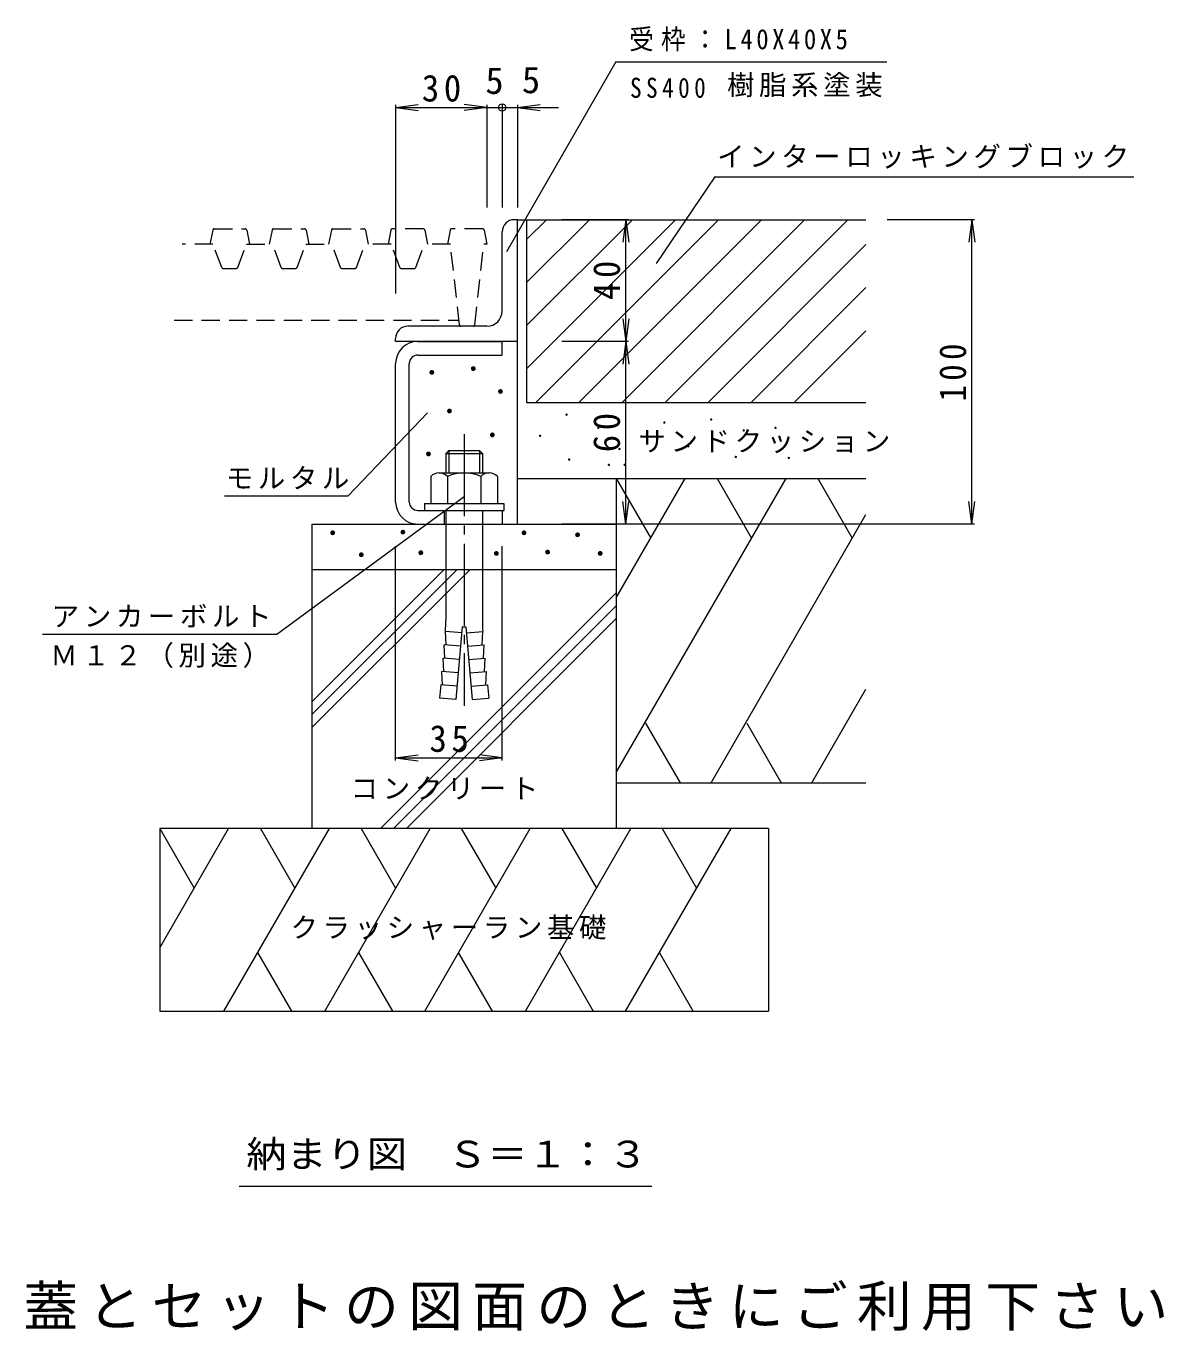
# Model space of a CAD drawing. Units: millimetres at full size, sheet at 1:3; details may follow other scales. Extents: x -422 to 1140, y -414 to 371.
# Drawn here: x 766.1 to 1139.9, y -252.4 to 176.2 of the extents above; entities that cross this region are included whole.
import ezdxf
from ezdxf.enums import TextEntityAlignment as Align

# ---------------------------------------------------------------- set-up
doc = ezdxf.new("R2010")
doc.units = ezdxf.units.MM
doc.header["$LTSCALE"] = 3
doc.header["$PDMODE"] = 32
doc.header["$PDSIZE"] = 2.4
for name, pattern in [('CHAIN2', [12, 9, -1, 1, -1]), ('DASHED2', [3, 2, -1]), ('DASHED3', [4, 3, -1])]:
    doc.linetypes.add(name, pattern=pattern)
for name, color, linetype, lineweight in [('3-0', 3, 'Continuous', 18), ('3-1', 2, 'Continuous', 18), ('3-2', 3, 'DASHED2', 18), ('3-3', 6, 'Continuous', 18), ('3-4', 7, 'Continuous', 18), ('3-5', 7, 'Continuous', 18), ('3-6', 6, 'Continuous', 18)]:
    doc.layers.add(name, color=color, linetype=linetype, lineweight=lineweight)
doc.styles.add('ＭＳ ゴシック', font='')
doc.styles.get('ＭＳ ゴシック').set_extended_font_data('MS Gothic')

msp = doc.modelspace()

# ---------------------------------------------------------------- linework, layer by layer
at = {"layer": '3-0'}
for p, q in [((894.762, 72.658), (922.512, 72.658)), ((922.512, 68.158), (922.512, 72.658)), ((887.512, 19.908), (887.512, 65.408)), ((892.012, 19.908), (892.012, 65.408)), ((894.762, 68.158), (922.512, 68.158)), ((894.762, 17.158), (922.512, 17.158)), ((922.512, 17.158), (922.512, 12.658)), ((894.762, 12.658), (922.512, 12.658))]:
    msp.add_line(p, q, dxfattribs=at)
at = {"layer": '3-0', "color": 2, "linetype": 'CHAIN2'}
msp.add_line((910.012, 42.233), (910.012, -47.045), dxfattribs=at)
at = {"layer": '3-0', "color": 2}
for p, q in [((904.959, 36.814), (904.012, 35.867)), ((904.012, 35.867), (916.012, 35.867)), ((904.012, 35.867), (904.012, 29.458)), ((904.959, 36.814), (904.959, 29.458)), ((904.959, 36.814), (915.065, 36.814)), ((915.065, 36.814), (915.065, 29.458)), ((915.065, 36.814), (916.012, 35.867)), ((916.012, 35.867), (916.012, 29.458)), ((899.062, 28.332), (899.062, 19.458)), ((901.804, 29.458), (918.22, 29.458)), ((904.547, 28.332), (904.547, 19.458)), ((915.477, 28.332), (915.477, 19.458)), ((920.962, 28.332), (920.962, 19.458)), ((897.012, 19.458), (897.012, 17.158)), ((897.012, 19.458), (923.012, 19.458)), ((897.012, 17.158), (923.012, 17.158)), ((904.012, 17.158), (904.012, -19.015)), ((916.012, 17.158), (916.012, -19.015)), ((923.012, 19.458), (923.012, 17.158)), ((909.412, -21.042), (910.612, -21.042)), ((909.238, -23.034), (903.858, -22.564)), ((904.072, -26.999), (903.858, -22.564)), ((910.786, -23.034), (916.166, -22.564)), ((915.951, -26.999), (916.166, -22.564)), ((908.854, -27.418), (903.475, -26.947)), ((903.689, -31.383), (903.475, -26.947)), ((911.17, -27.418), (916.549, -26.947)), ((916.335, -31.383), (916.549, -26.947)), ((908.471, -31.801), (903.091, -31.33)), ((903.305, -35.766), (903.091, -31.33)), ((911.553, -31.801), (916.933, -31.33)), ((916.718, -35.766), (916.933, -31.33)), ((908.087, -36.184), (902.708, -35.714)), ((902.922, -40.149), (902.708, -35.714)), ((911.937, -36.184), (917.316, -35.714)), ((917.102, -40.149), (917.316, -35.714)), ((902.324, -40.097), (901.941, -44.48)), ((907.704, -40.567), (902.324, -40.097)), ((912.32, -40.567), (917.7, -40.097)), ((917.7, -40.097), (918.083, -44.48))]:
    msp.add_line(p, q, dxfattribs=at)
at = {"layer": '3-0', "linetype": 'DASHED3'}
msp.add_line((903.512, 17.158), (903.512, 12.658), dxfattribs=at)
at = {"layer": '3-0', "color": 2}
for points in [[(909.412, -21.042), (907.32, -44.951), (901.941, -44.48)], [(910.612, -21.042), (912.704, -44.951), (918.083, -44.48)]]:
    msp.add_lwpolyline(points, dxfattribs=at)
at = {"layer": '3-0'}
for centre, radius, start, end in [((894.762, 65.408), 7.25, 90, 180), ((894.762, 65.408), 2.75, 90, 180), ((894.762, 19.908), 7.25, 180, 270), ((894.762, 19.908), 2.75, 180, 270)]:
    msp.add_arc(centre, radius, start, end, dxfattribs=at)
at = {"layer": '3-0', "color": 2}
for centre, radius, start, end in [((901.804, 25.555), 3.903, 45.3613, 134.63896), ((910.012, 15.63), 13.828, 66.7198, 113.2803), ((918.22, 25.555), 3.903, 45.3613, 134.63818), ((861.545, -18.952), 42.467, 355.12158, 359.91591), ((958.479, -18.952), 42.467, 180.08409, 184.87842)]:
    msp.add_arc(centre, radius, start, end, dxfattribs=at)
at = {"layer": '3-1'}
msp.add_line((887.512, 12.658), (927.512, 12.658), dxfattribs=at)
at = {"layer": '3-2', "linetype": 'Continuous'}
for p, q in [((927.512, 112.658), (926.512, 112.658)), ((927.512, 12.658), (927.512, 112.658)), ((922.512, 82.657), (922.512, 108.658)), ((917.513, 77.658), (891.512, 77.658)), ((887.512, 72.658), (887.512, 73.658)), ((927.512, 72.658), (887.512, 72.658))]:
    msp.add_line(p, q, dxfattribs=at)
at = {"layer": '3-2'}
for p, q in [((827.432, 109.256), (826.513, 104.658)), ((827.922, 109.658), (838.103, 109.658)), ((838.593, 109.256), (839.513, 104.658)), ((846.932, 109.256), (846.013, 104.658)), ((847.422, 109.658), (857.603, 109.658)), ((858.093, 109.256), (859.012, 104.658)), ((866.432, 109.256), (865.512, 104.658)), ((866.922, 109.658), (877.102, 109.658)), ((877.593, 109.256), (878.512, 104.658)), ((885.932, 109.256), (885.012, 104.658)), ((896.602, 109.658), (886.422, 109.658)), ((897.093, 109.256), (898.012, 104.658)), ((905.432, 109.256), (904.512, 104.658)), ((916.102, 109.658), (905.922, 109.658)), ((916.593, 109.256), (917.512, 104.658)), ((827.512, 104.658), (817.443, 104.658)), ((830.391, 96.982), (827.512, 104.658)), ((835.634, 96.982), (838.512, 104.658)), ((838.512, 104.658), (847.012, 104.658)), ((849.891, 96.982), (847.012, 104.658)), ((855.134, 96.982), (858.012, 104.658)), ((858.012, 104.658), (866.512, 104.658)), ((869.391, 96.982), (866.512, 104.658)), ((874.634, 96.982), (877.512, 104.658)), ((886.012, 104.658), (877.512, 104.658)), ((888.891, 96.982), (886.012, 104.658)), ((894.134, 96.982), (897.012, 104.658)), ((905.512, 104.658), (897.012, 104.658)), ((908.463, 78.102), (905.512, 104.658)), ((913.561, 78.102), (916.512, 104.658)), ((917.512, 104.658), (916.512, 104.658)), ((830.859, 96.658), (835.166, 96.658)), ((850.359, 96.658), (854.666, 96.658)), ((869.859, 96.658), (874.166, 96.658)), ((889.359, 96.658), (893.666, 96.658)), ((814.776, 79.658), (908.29, 79.658)), ((913.065, 77.658), (908.96, 77.658))]:
    msp.add_line(p, q, dxfattribs=at)
at = {"layer": '3-2', "linetype": 'Continuous'}
for centre, radius, start, end in [((926.512, 108.658), 4, 90, 180), ((917.513, 82.657), 5, 270, 0), ((891.512, 73.658), 4, 90, 180)]:
    msp.add_arc(centre, radius, start, end, dxfattribs=at)
at = {"layer": '3-2'}
for centre, start, end in [((827.922, 109.158), 90, 168.69006), ((838.103, 109.158), 11.31386, 90), ((847.422, 109.158), 90, 168.69006), ((857.603, 109.158), 11.31386, 90), ((866.922, 109.158), 90, 168.69006), ((877.102, 109.158), 11.31386, 90), ((886.422, 109.158), 90, 168.69006), ((896.602, 109.158), 11.31386, 90), ((905.922, 109.158), 90, 168.69006), ((916.102, 109.158), 11.30836, 90), ((830.859, 97.158), 200.55698, 270), ((835.166, 97.158), 270, 339.44583), ((850.359, 97.158), 200.55698, 270), ((854.666, 97.158), 270, 339.44583), ((869.859, 97.158), 200.55698, 270), ((874.166, 97.158), 270, 339.44583), ((889.359, 97.158), 200.55698, 270), ((893.666, 97.158), 270, 339.44583), ((908.96, 78.158), 186.34108, 270), ((913.065, 78.158), 270, 353.65892)]:
    msp.add_arc(centre, 0.5, start, end, dxfattribs=at)
at = {"layer": '3-3'}
for p, q in [((960.012, 27.658), (971.337, 8.042)), ((960.012, -11.573), (982.662, 27.658)), ((960.012, -68.894), (1015.757, 27.658)), ((993.106, 27.658), (1004.431, 8.042)), ((1026.201, 27.658), (1037.525, 8.042)), ((991.115, -72.342), (1041.99, 15.775)), ((860.012, -45.682), (903.351, -2.342)), ((860.012, -49.924), (907.594, -2.342)), ((860.012, -54.167), (911.837, -2.342)), ((882.588, -87.342), (960.012, -9.918)), ((886.831, -87.342), (960.012, -14.16)), ((891.073, -87.342), (960.012, -18.403)), ((1024.21, -72.342), (1041.99, -41.546)), ((981.093, -72.342), (969.746, -52.688)), ((1002.84, -52.688), (1014.188, -72.342)), ((810.012, -87.342), (821.337, -106.958)), ((810.012, -126.573), (832.662, -87.342)), ((831.115, -147.342), (865.757, -87.342)), ((843.106, -87.342), (854.431, -106.958)), ((864.209, -147.342), (898.85, -87.342)), ((876.201, -87.342), (887.525, -106.958)), ((897.082, -147.342), (931.723, -87.342)), ((909.072, -87.342), (920.398, -106.958)), ((930.176, -147.342), (964.817, -87.342)), ((942.167, -87.342), (953.491, -106.958)), ((963.048, -147.342), (997.69, -87.342)), ((975.038, -87.342), (986.364, -106.958)), ((853.366, -147.342), (842.241, -128.072)), ((875.335, -128.072), (886.461, -147.342)), ((919.333, -147.342), (908.207, -128.072)), ((941.301, -128.072), (952.428, -147.342)), ((985.299, -147.342), (974.174, -128.072))]:
    msp.add_line(p, q, dxfattribs=at)
at = {"layer": '3-4'}
for p, q in [((959.84, 164.554), (1048.825, 164.554)), ((887.512, 149.534), (894.948, 150.513)), ((887.512, 150.434), (887.512, 88.433)), ((917.512, 149.534), (910.076, 150.513)), ((917.512, 150.434), (917.512, 116.612)), ((922.512, 150.434), (922.512, 116.612)), ((927.512, 149.534), (934.948, 150.513)), ((927.512, 150.434), (927.512, 116.612)), ((887.512, 149.534), (894.948, 148.555)), ((887.512, 149.534), (941.027, 149.534)), ((917.512, 149.534), (910.076, 148.555)), ((927.512, 149.534), (934.948, 148.555)), ((992.349, 126.683), (1129.97, 126.683)), ((964.032, 112.658), (942.138, 112.658)), ((963.132, 112.658), (962.153, 105.222)), ((963.132, 12.658), (963.132, 112.658)), ((963.132, 112.658), (964.111, 105.222)), ((1077.728, 112.658), (1049.031, 112.658)), ((1076.828, 112.658), (1075.849, 105.222)), ((1076.828, 12.658), (1076.828, 112.658)), ((1076.828, 112.658), (1077.807, 105.222)), ((964.111, 80.094), (962.153, 65.222)), ((962.153, 80.094), (964.111, 65.222)), ((964.032, 72.658), (942.138, 72.658)), ((963.132, 12.658), (962.153, 20.094)), ((963.132, 12.658), (964.111, 20.094)), ((1076.828, 12.658), (1075.849, 20.094)), ((1076.828, 12.658), (1077.807, 20.094)), ((1077.728, 12.658), (942.138, 12.658)), ((887.512, -64.998), (887.512, 5.452)), ((922.512, -64.998), (922.512, 5.452)), ((887.512, -64.098), (894.948, -63.119)), ((887.512, -64.098), (922.512, -64.098)), ((887.512, -64.098), (894.948, -65.077)), ((922.512, -64.098), (915.076, -63.119)), ((922.512, -64.098), (915.076, -65.077))]:
    msp.add_line(p, q, dxfattribs=at)
at = {"layer": '3-5'}
for p, q in [((959.84, 164.554), (923.957, 102.119)), ((992.349, 126.683), (973.135, 98.312)), ((871.882, 21.903), (898.033, 49.172)), ((831.297, 21.903), (871.882, 21.903)), ((848.463, -23.475), (910.012, 21.682)), ((771.526, -23.475), (848.463, -23.475)), ((836.116, -204.796), (971.644, -204.796))]:
    msp.add_line(p, q, dxfattribs=at)
msp.add_point((922.512, 149.534), dxfattribs=at)
at = {"layer": '3-6'}
for p, q in [((927.512, 112.658), (1041.99, 112.658)), ((930.512, 106.139), (937.031, 112.658)), ((930.512, 63.713), (979.457, 112.658)), ((930.512, 91.997), (951.173, 112.658)), ((930.512, 77.855), (965.315, 112.658)), ((930.512, 112.658), (930.512, 52.658)), ((933.599, 52.658), (993.599, 112.658)), ((947.742, 52.658), (1007.741, 112.658)), ((961.884, 52.658), (1021.883, 112.658)), ((976.026, 52.658), (1036.026, 112.658)), ((990.168, 52.658), (1041.99, 104.48)), ((1004.31, 52.658), (1041.99, 90.338)), ((1018.452, 52.658), (1041.99, 76.196)), ((930.512, 52.658), (1041.99, 52.658)), ((927.512, 27.658), (1041.99, 27.658)), ((960.012, 27.658), (960.012, -87.342)), ((860.012, 12.658), (860.012, -87.342)), ((860.012, 12.658), (960.012, 12.658)), ((960.012, -2.342), (860.012, -2.342)), ((960.012, -72.342), (1041.99, -72.342)), ((1010.012, -87.342), (1010.012, -147.342)), ((810.012, -147.342), (1010.012, -147.342))]:
    msp.add_line(p, q, dxfattribs=at)
msp.add_lwpolyline([(1010.012, -87.342), (810.012, -87.342), (810.012, -147.342)], dxfattribs=at)

# ---------------------------------------------------------------- texts
at = {"layer": '3-0', "color": 7, "style": 'ＭＳ ゴシック', "width": 1.1}
msp.add_text('納まり図\u3000Ｓ＝１：３', height=8.798, dxfattribs=at).set_placement((838.453, -201.318), align=Align.BOTTOM_LEFT)
at = {"layer": '3-4', "style": 'ＭＳ ゴシック'}
for p in [(917.012, 151.334), (928.997, 151.569)]:
    msp.add_text('5', height=8.798, dxfattribs=at).set_placement(p, align=Align.BOTTOM_LEFT)
at = {"layer": '3-4', "color": 6, "style": 'ＭＳ ゴシック'}
for height, p in [(5.499, (909.275, 59.246)), (5.499, (895.65, 57.993)), (5.499, (918.202, 51.728)), (5.499, (901.444, 45.307)), (2.749, (941.789, 46.336)), (2.749, (989.284, 44.738)), (2.749, (952.213, 41.992)), (2.749, (973.931, 43.73)), (2.749, (999.993, 41.123)), (2.749, (1010.418, 41.992)), (5.499, (915.539, 37.476)), (2.749, (933.101, 39.386)), (5.499, (894.553, 31.212)), (2.749, (959.163, 35.042)), (2.749, (981.75, 35.911)), (2.749, (997.387, 32.436)), (2.749, (1014.782, 32.108)), (2.749, (942.657, 31.567)), (2.749, (955.688, 29.83)), (2.749, (960.866, 29.83)), (5.499, (863.078, 5.303)), (5.499, (886.14, 5.522)), (5.499, (925.925, 5.303)), (5.499, (943.522, 4.647)), (5.499, (872.478, -1.911)), (5.499, (892.042, -1.255)), (5.499, (916.853, -1.473)), (5.499, (933.685, -1.036)), (5.499, (950.954, -1.473))]:
    msp.add_text('・', height=height, dxfattribs=at).set_placement(p, align=Align.BOTTOM_LEFT)
at = {"layer": '3-4', "attachment_point": 7, "style": 'ＭＳ ゴシック'}
for s, insert, char_height in [('\\T1.29;\\W0.9;受枠：L40X40X5', (964.227, 167.934), 6.598), ('\\T1.27;\\W0.95;30', (896.137, 151.334), 8.798), ('\\T1.38;\\W0.85;SS400', (964.517, 152.579), 6.598), ('\\T1.17;樹脂系塗装', (996.386, 152.868), 6.598), ('\\T1.17;インターロッキングブロック', (993.114, 129.436), 6.598), ('\\T1.17;サンドクッション', (967.299, 35.929), 6.598), ('\\T1.17;モルタル', (831.72, 24.08), 6.598), ('\\T1.17;アンカーボルト', (774.55, -21.297), 6.598), ('\\T1.17;Ｍ１２（別途）', (774.066, -34.604), 6.598), ('\\T1.27;\\W0.95;35', (898.637, -62.298), 8.798), ('\\T1.17;コンクリート', (872.742, -77.852), 6.598), ('\\T1.17;クラッシャーラン基礎', (852.992, -123.935), 6.598)]:
    msp.add_mtext(s, dxfattribs=dict(at, insert=insert, char_height=char_height))
at = {"layer": '3-4', "char_height": 8.798, "attachment_point": 7, "rotation": 90, "style": 'ＭＳ ゴシック'}
for s, insert in [('\\T1.27;\\W0.95;40', (961.332, 86.283)), ('\\T1.27;\\W0.9;100', (1075.028, 52.908)), ('\\T1.27;\\W0.95;60', (961.332, 36.283))]:
    msp.add_mtext(s, dxfattribs=dict(at, insert=insert))
at = {"layer": '3-5', "color": 3, "insert": (765.218, -252.365), "char_height": 13.2, "attachment_point": 7, "style": 'ＭＳ ゴシック'}
msp.add_mtext('\\T1.17;蓋とセットの図面のときにご利用下さい', dxfattribs=at)

doc.saveas('drawing.dxf')
